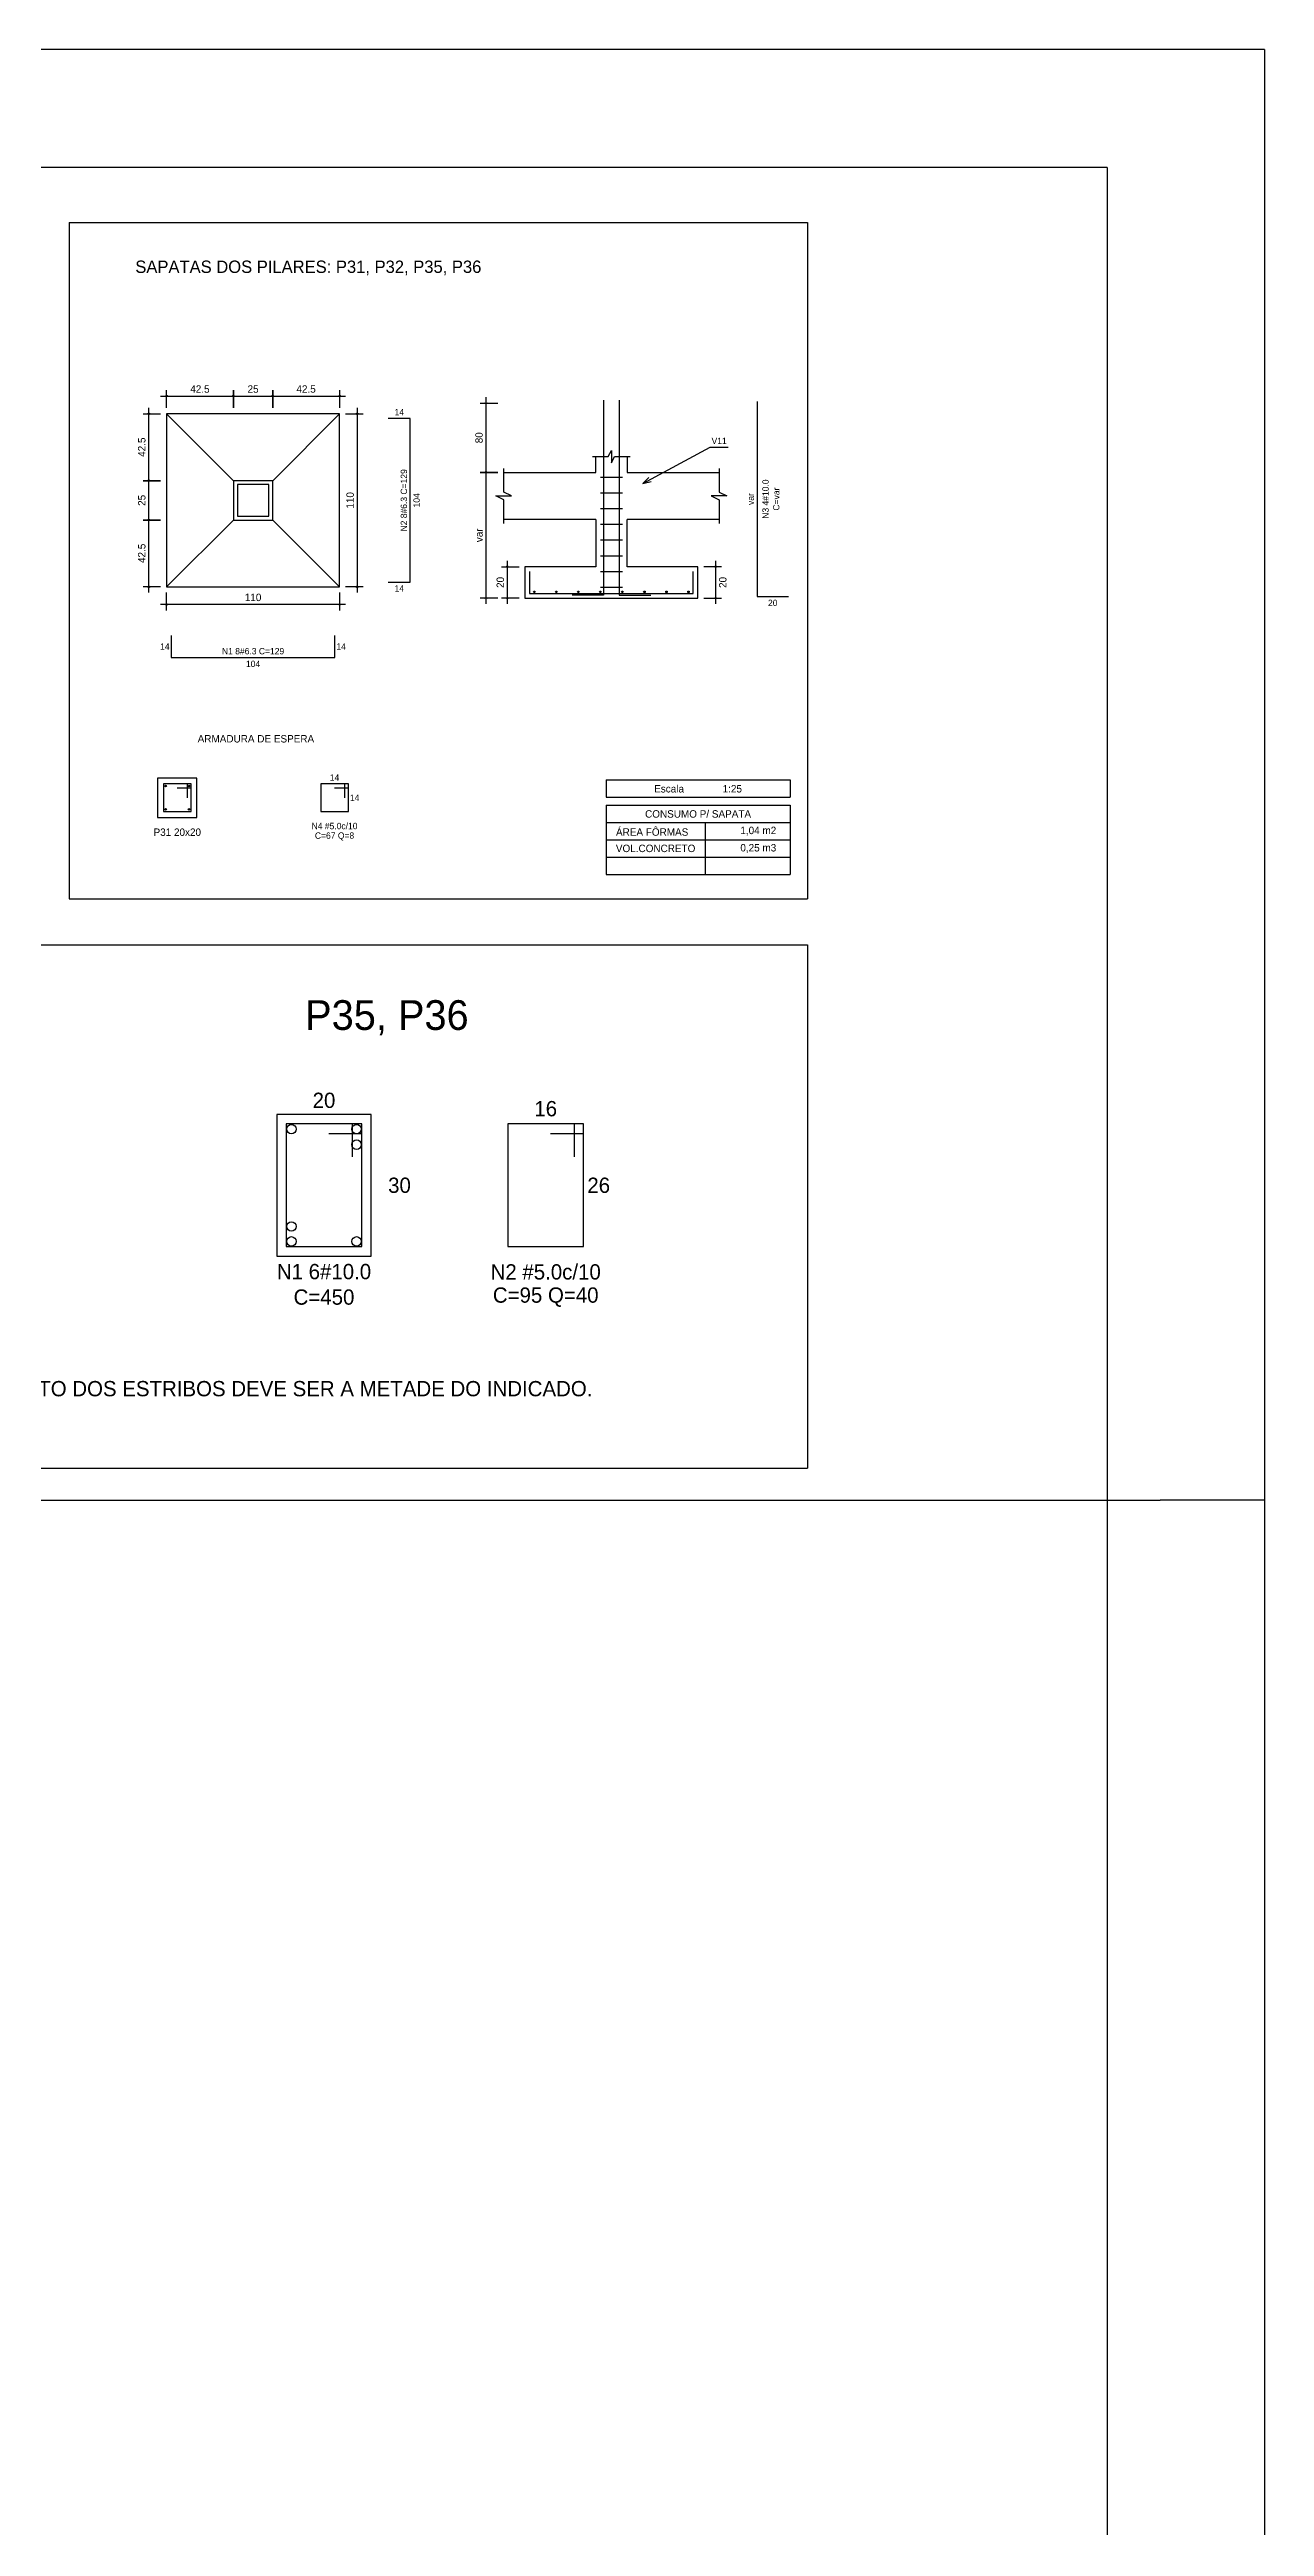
# Model space of a CAD drawing. Extents: x -8959 to 10104, y 7473 to 11928.
# Drawn here: x 9332 to 10104, y 9048 to 10623 of the extents above; entities that cross this region are included whole.
import ezdxf
from ezdxf.enums import TextEntityAlignment as Align

# ---------------------------------------------------------------- set-up
doc = ezdxf.new("R2010")
doc.units = 0
doc.header["$LTSCALE"] = 10
doc.header["$MEASUREMENT"] = 0
doc.linetypes.add('LT0', pattern=[0])
for name, color, linetype in [('COT-L', 1, 'LT0'), ('COT-T', 1, 'LT0'), ('FER-L', 7, 'LT0'), ('FER-T', 2, 'LT0'), ('LJP-T', 8, 'LT0'), ('PIL-L', 2, 'LT0'), ('PIL-T', 4, 'LT0'), ('VIG-L', 7, 'LT0'), ('VIG-T', 8, 'LT0')]:
    doc.layers.add(name, color=color, linetype=linetype)

msp = doc.modelspace()

# ---------------------------------------------------------------- linework, layer by layer
at = {"layer": 'COT-T', "linetype": 'LT0'}
for p, q in [((9394.9, 10370.6), (9394.9, 10395.6)), ((9402.4, 10403.1), (9427.4, 10403.1)), ((9406.2, 10395.6), (9406.2, 10406.8)), ((9427.4, 10403.1), (9452.4, 10403.1)), ((9444.9, 10403.1), (9461.2, 10403.1)), ((9448.7, 10406.8), (9448.7, 10395.6)), ((9448.7, 10395.6), (9448.7, 10406.8)), ((9461.2, 10403.1), (9477.4, 10403.1)), ((9469.9, 10403.1), (9494.9, 10403.1)), ((9473.7, 10406.8), (9473.7, 10395.6)), ((9473.7, 10395.6), (9473.7, 10406.8)), ((9494.9, 10403.1), (9519.9, 10403.1)), ((9516.2, 10406.8), (9516.2, 10395.6)), ((9527.4, 10395.6), (9527.4, 10336.8)), ((9605.6, 10398.6), (9616.9, 10398.6)), ((9609.4, 10376.6), (9609.4, 10402.4)), ((9391.2, 10391.8), (9402.4, 10391.8)), ((9519.9, 10391.8), (9531.2, 10391.8)), ((9394.9, 10345.6), (9394.9, 10370.6)), ((9609.4, 10350.9), (9609.4, 10376.6)), ((9391.2, 10349.3), (9402.4, 10349.3)), ((9402.4, 10349.3), (9391.2, 10349.3)), ((9394.9, 10336.8), (9394.9, 10353.1)), ((9616.9, 10354.6), (9605.6, 10354.6)), ((9605.6, 10354.6), (9616.9, 10354.6)), ((9609.4, 10314.6), (9609.4, 10358.4)), ((9394.9, 10320.6), (9394.9, 10336.8)), ((9527.4, 10336.8), (9527.4, 10278.1)), ((9391.2, 10324.3), (9402.4, 10324.3)), ((9402.4, 10324.3), (9391.2, 10324.3)), ((9394.9, 10303.1), (9394.9, 10328.1)), ((9394.9, 10278.1), (9394.9, 10303.1)), ((9609.4, 10270.9), (9609.4, 10314.6)), ((9619.1, 10294.6), (9630.4, 10294.6)), ((9622.9, 10284.6), (9622.9, 10298.4)), ((9759.1, 10294.6), (9747.9, 10294.6)), ((9755.4, 10284.6), (9755.4, 10298.4)), ((9402.4, 10281.8), (9391.2, 10281.8)), ((9461.2, 10270.6), (9402.4, 10270.6)), ((9406.2, 10266.8), (9406.2, 10278.1)), ((9519.9, 10270.6), (9461.2, 10270.6)), ((9516.2, 10278.1), (9516.2, 10266.8)), ((9531.2, 10281.8), (9519.9, 10281.8)), ((9616.9, 10274.6), (9605.6, 10274.6)), ((9630.4, 10274.6), (9619.1, 10274.6)), ((9622.9, 10270.9), (9622.9, 10284.6)), ((9747.9, 10274.6), (9759.1, 10274.6)), ((9755.4, 10270.9), (9755.4, 10284.6))]:
    msp.add_line(p, q, dxfattribs=at)
at = {"layer": 'COT-T'}
for centre in [(9406.2, 10403.1), (9448.7, 10403.1), (9448.7, 10403.1), (9473.7, 10403.1), (9473.7, 10403.1), (9516.2, 10403.1), (9609.4, 10398.6), (9394.9, 10391.8), (9527.4, 10391.8), (9394.9, 10349.3), (9394.9, 10349.3), (9609.4, 10354.6), (9609.4, 10354.6), (9394.9, 10324.3), (9394.9, 10324.3), (9622.9, 10294.6), (9755.4, 10294.6), (9394.9, 10281.8), (9406.2, 10270.6), (9516.2, 10270.6), (9527.4, 10281.8), (9609.4, 10274.6), (9622.9, 10274.6), (9755.4, 10274.6)]:
    msp.add_circle(centre, 0.5, dxfattribs=at)
at = {"layer": 'FER-T', "linetype": 'LT0'}
for p, q in [((9684.1, 10400.6), (9684.1, 10276.6)), ((9694.1, 10400.6), (9694.1, 10276.6)), ((9781.7, 10399.6), (9781.7, 10275.6)), ((9561.2, 10388.8), (9547.2, 10388.8)), ((9561.2, 10284.8), (9561.2, 10388.8)), ((9682.1, 10351.6), (9696.1, 10351.6)), ((9682.1, 10341.6), (9696.1, 10341.6)), ((9682.1, 10331.6), (9696.1, 10331.6)), ((9682.1, 10321.6), (9696.1, 10321.6)), ((9682.1, 10311.6), (9696.1, 10311.6)), ((9682.1, 10301.6), (9696.1, 10301.6)), ((9547.2, 10284.8), (9561.2, 10284.8)), ((9637.1, 10291.6), (9637.1, 10277.6)), ((9682.1, 10291.6), (9696.1, 10291.6)), ((9741.1, 10277.6), (9741.1, 10291.6)), ((9637.1, 10277.6), (9741.1, 10277.6)), ((9684.1, 10276.6), (9664.1, 10276.6)), ((9682.1, 10281.6), (9696.1, 10281.6)), ((9694.1, 10276.6), (9714.1, 10276.6)), ((9781.7, 10275.6), (9801.7, 10275.6)), ((9409.2, 10250.8), (9409.2, 10236.8)), ((9513.2, 10236.8), (9513.2, 10250.8)), ((9409.2, 10236.8), (9513.2, 10236.8)), ((9421.8, 10156.5), (9404.3, 10156.5)), ((9404.3, 10156.5), (9404.3, 10139)), ((9413, 10154), (9421.8, 10154)), ((9421.8, 10156.5), (9419.3, 10156.5)), ((9419.3, 10156.5), (9419.3, 10147.7)), ((9421.8, 10154), (9421.8, 10156.5)), ((9421.8, 10139), (9421.8, 10156.5)), ((9521.8, 10156.5), (9504.3, 10156.5)), ((9504.3, 10156.5), (9504.3, 10139)), ((9513, 10154), (9521.8, 10154)), ((9521.8, 10156.5), (9519.3, 10156.5)), ((9519.3, 10156.5), (9519.3, 10147.7)), ((9521.8, 10154), (9521.8, 10156.5)), ((9521.8, 10139), (9521.8, 10156.5)), ((9404.3, 10139), (9421.8, 10139)), ((9504.3, 10139), (9521.8, 10139)), ((9530.3, 9940.3), (9482.3, 9940.3)), ((9482.3, 9940.3), (9482.3, 9862.3)), ((9530.3, 9940.3), (9524.3, 9940.3)), ((9524.3, 9940.3), (9524.3, 9919.3)), ((9530.3, 9934.3), (9530.3, 9940.3)), ((9530.3, 9862.3), (9530.3, 9940.3)), ((9671.3, 9940.3), (9623.3, 9940.3)), ((9623.3, 9940.3), (9623.3, 9862.3)), ((9671.3, 9940.3), (9665.3, 9940.3)), ((9665.3, 9940.3), (9665.3, 9919.3)), ((9671.3, 9934.3), (9671.3, 9940.3)), ((9671.3, 9862.3), (9671.3, 9940.3)), ((9509.3, 9934.3), (9530.3, 9934.3)), ((9650.3, 9934.3), (9671.3, 9934.3)), ((9482.3, 9862.3), (9530.3, 9862.3)), ((9623.3, 9862.3), (9671.3, 9862.3))]:
    msp.add_line(p, q, dxfattribs=at)
at = {"layer": 'FER-T'}
for centre in [(9485.6, 9937), (9527, 9937), (9527, 9927.1), (9485.6, 9875.1), (9485.6, 9865.6), (9527, 9865.6)]:
    msp.add_circle(centre, 3, dxfattribs=at)
at = {"layer": 'LJP-T', "linetype": 'LT0'}
for p, q in [((9344.2, 10513.5), (9344.2, 10083.5)), ((9344.2, 10513.5), (9813.7, 10513.5)), ((9813.7, 10513.5), (9813.7, 10083.5)), ((9344.2, 10083.5), (9813.7, 10083.5)), ((8849.7, 10054.2), (9813.7, 10054.2)), ((9813.7, 10054.2), (9813.7, 9721.4)), ((8849.7, 9721.4), (9813.7, 9721.4))]:
    msp.add_line(p, q, dxfattribs=at)
at = {"layer": 'PIL-T', "linetype": 'LT0'}
for p, q in [((9516.2, 10391.8), (9406.2, 10391.8)), ((9406.2, 10391.8), (9406.2, 10281.8)), ((9448.7, 10349.3), (9406.2, 10391.8)), ((9473.7, 10349.3), (9516.2, 10391.8)), ((9516.2, 10281.8), (9516.2, 10391.8)), ((9677.1, 10364.6), (9687.1, 10364.6)), ((9679.1, 10354.6), (9679.1, 10364.6)), ((9687.1, 10364.6), (9689.1, 10368.6)), ((9689.1, 10368.6), (9689.1, 10360.6)), ((9689.1, 10360.6), (9691.1, 10364.6)), ((9691.1, 10364.6), (9701.1, 10364.6)), ((9699.1, 10364.6), (9699.1, 10354.6)), ((9709.1, 10347.6), (9751.9, 10370.7)), ((9751.9, 10370.7), (9763.4, 10370.7)), ((9473.7, 10349.3), (9448.7, 10349.3)), ((9448.7, 10349.3), (9448.7, 10324.3)), ((9473.7, 10324.3), (9473.7, 10349.3)), ((9620.6, 10342.1), (9620.6, 10357.1)), ((9620.6, 10354.6), (9679.1, 10354.6)), ((9699.1, 10354.6), (9757.6, 10354.6)), ((9712.8, 10351.3), (9709.1, 10347.6)), ((9709.1, 10347.6), (9714.3, 10348.7)), ((9757.6, 10357.1), (9757.6, 10342.1)), ((9471.2, 10346.8), (9451.2, 10346.8)), ((9451.2, 10346.8), (9451.2, 10326.8)), ((9471.2, 10326.8), (9471.2, 10346.8)), ((9620.6, 10337.1), (9615.6, 10339.6)), ((9615.6, 10339.6), (9625.6, 10339.6)), ((9625.6, 10339.6), (9620.6, 10342.1)), ((9620.6, 10322.1), (9620.6, 10337.1)), ((9762.6, 10339.6), (9752.6, 10339.6)), ((9752.6, 10339.6), (9757.6, 10337.1)), ((9757.6, 10342.1), (9762.6, 10339.6)), ((9757.6, 10337.1), (9757.6, 10322.1)), ((9448.7, 10324.3), (9406.2, 10281.8)), ((9448.7, 10324.3), (9473.7, 10324.3)), ((9451.2, 10326.8), (9471.2, 10326.8)), ((9473.7, 10324.3), (9516.2, 10281.8)), ((9679.1, 10324.6), (9620.6, 10324.6)), ((9679.1, 10324.6), (9679.1, 10294.6)), ((9757.6, 10324.6), (9699.1, 10324.6)), ((9699.1, 10294.6), (9699.1, 10324.6)), ((9676.6, 10294.6), (9634.1, 10294.6)), ((9634.1, 10294.6), (9634.1, 10274.6)), ((9679.1, 10294.6), (9676.6, 10294.6)), ((9701.6, 10294.6), (9699.1, 10294.6)), ((9744.1, 10294.6), (9701.6, 10294.6)), ((9744.1, 10274.6), (9744.1, 10294.6)), ((9406.2, 10281.8), (9516.2, 10281.8)), ((9634.1, 10274.6), (9744.1, 10274.6)), ((9425.5, 10160.2), (9400.5, 10160.2)), ((9400.5, 10160.2), (9400.5, 10135.2)), ((9425.5, 10135.2), (9425.5, 10160.2)), ((9685.7, 10159), (9802.7, 10159)), ((9685.7, 10159), (9802.7, 10159)), ((9685.7, 10159), (9685.7, 10148)), ((9802.7, 10159), (9802.7, 10148)), ((9685.7, 10148), (9802.7, 10148)), ((9685.7, 10143), (9802.7, 10143)), ((9685.7, 10143), (9685.7, 10098.9)), ((9802.7, 10143), (9802.7, 10098.9)), ((9400.5, 10135.2), (9425.5, 10135.2)), ((9685.7, 10132), (9802.7, 10132)), ((9685.7, 10132), (9802.7, 10132)), ((9748.7, 10132), (9748.7, 10098.9)), ((9685.7, 10121), (9802.7, 10121)), ((9685.7, 10109.9), (9802.7, 10109.9)), ((9685.7, 10098.9), (9802.7, 10098.9)), ((9536.3, 9946.3), (9476.3, 9946.3)), ((9476.3, 9946.3), (9476.3, 9856.3)), ((9536.3, 9946.3), (9476.3, 9946.3)), ((9476.3, 9946.3), (9476.3, 9856.3)), ((9536.3, 9946.3), (9476.3, 9946.3)), ((9476.3, 9946.3), (9476.3, 9856.3)), ((9536.3, 9856.3), (9536.3, 9946.3)), ((9536.3, 9856.3), (9536.3, 9946.3)), ((9536.3, 9856.3), (9536.3, 9946.3)), ((9476.3, 9856.3), (9536.3, 9856.3)), ((9476.3, 9856.3), (9536.3, 9856.3)), ((9476.3, 9856.3), (9536.3, 9856.3))]:
    msp.add_line(p, q, dxfattribs=at)
at = {"layer": 'PIL-T'}
for centre in [(9640.1, 10278.6), (9654.1, 10278.6), (9668.1, 10278.6), (9682.1, 10278.6), (9696.1, 10278.6), (9710.1, 10278.6), (9724.1, 10278.6), (9738.1, 10278.6), (9405.6, 10155.1), (9420.4, 10155.1), (9405.6, 10140.3), (9420.4, 10140.3)]:
    msp.add_circle(centre, 0.5, dxfattribs=at)
at = {"layer": 'VIG-T', "linetype": 'ByBlock'}
for p, q in [((10104.4, 10623.5), (5649.4, 10623.5)), ((10104.4, 10623.5), (10104.4, 7473.5)), ((10004.4, 10548.5), (5836.9, 10548.5)), ((10004.4, 10548.5), (10004.4, 7573.5)), ((8701.7, 9701), (10038, 9701)), ((10104.4, 9701), (10038, 9701))]:
    msp.add_line(p, q, dxfattribs=at)

# ---------------------------------------------------------------- texts
at = {"layer": 'COT-L'}
for s, p in [('20', (9506.3, 9955.3)), ('30', (9554.3, 9901.3))]:
    msp.add_text(s, height=9.72, dxfattribs=at).set_placement(p, align=Align.MIDDLE)
at = {"layer": 'COT-T'}
for s, p in [('42.5', (9427.4, 10407.6)), ('25', (9461.2, 10407.6)), ('42.5', (9494.9, 10407.6)), ('110', (9461.2, 10275.1))]:
    msp.add_text(s, height=4.72, dxfattribs=at).set_placement(p, align=Align.MIDDLE)
for s, p in [('80', (9604.9, 10376.6)), ('42.5', (9390.4, 10370.6)), ('25', (9390.4, 10336.8)), ('110', (9522.9, 10336.8)), ('var', (9604.9, 10314.6)), ('42.5', (9390.4, 10303.1)), ('20', (9618.4, 10284.6)), ('20', (9759.9, 10284.6))]:
    msp.add_text(s, height=4.72, rotation=90, dxfattribs=at).set_placement(p, align=Align.MIDDLE)
at = {"layer": 'FER-L'}
for s, height, p in [('14', 4.05, (9554.2, 10392.9)), ('14', 4.05, (9554.2, 10280.8)), ('N1 8#6.3 C=129', 4.05, (9461.2, 10240.9)), ('14', 4.05, (9517.2, 10243.8)), ('104', 4.05, (9461.2, 10232.8)), ('14', 4.05, (9513, 10160.5)), ('14', 4.05, (9525.8, 10147.7)), ('N4 #5.0c/10', 4.05, (9513, 10129.8)), ('C=67 Q=8', 4.05, (9513, 10123.1)), ('16', 9.72, (9647.3, 9950)), ('26', 9.72, (9681, 9901.3)), ('N1 6#10.0', 9.72, (9506.3, 9846.4)), ('N2 #5.0c/10', 9.72, (9647.3, 9846.4)), ('C=450', 9.72, (9506.3, 9830.2)), ('C=95 Q=40', 9.72, (9647.3, 9830.2))]:
    msp.add_text(s, height=height, dxfattribs=at).set_placement(p, align=Align.MIDDLE)
for s, rotation, p in [('N2 8#6.3 C=129', 90, (9557.1, 10336.8)), ('N3 4#10.0', 90, (9787.1, 10337.6)), ('104', 90, (9565.2, 10336.8)), ('var', 90, (9777.7, 10337.6)), ('C=var', 90, (9793.9, 10337.6)), ('20', 0, (9791.7, 10271.6)), ('14', 0, (9405.1, 10243.8))]:
    msp.add_text(s, height=4.05, rotation=rotation, dxfattribs=at).set_placement(p, align=Align.MIDDLE)
at = {"layer": 'PIL-L'}
msp.add_text('SAPATAS DOS PILARES: P31, P32, P35, P36', height=7.875, dxfattribs=at).set_placement((9386.3, 10481.4))
for s, height, p in [('ARMADURA DE ESPERA', 4.725, (9463, 10185.2)), ('Escala              1:25', 4.725, (9744.2, 10153.5)), ('P31 20x20', 4.72, (9413, 10125.8)), ('ÁREA FÔRMAS', 4.725, (9715, 10126.5)), ('CONSUMO P/ SAPATA', 4.725, (9744.2, 10137.5)), ('1,04 m2', 4.72, (9782.5, 10126.5)), ('VOL.CONCRETO', 4.725, (9717.2, 10115.5)), ('0,25 m3', 4.72, (9782.5, 10115.5)), ('P35, P36', 18.9, (9546.3, 10007.9))]:
    msp.add_text(s, height=height, dxfattribs=at).set_placement(p, align=Align.MIDDLE)
at = {"layer": 'PIL-T'}
msp.add_text('V11', height=4.05, dxfattribs=at).set_placement((9757.6, 10374.6), align=Align.MIDDLE)
at = {"layer": 'VIG-L'}
msp.add_text('NA REGIÃO DE ANCORAGEM INFERIOR O ESPAÇAMENTO DOS ESTRIBOS DEVE SER A METADE DO INDICADO.', height=9.72, dxfattribs=at).set_placement((9327.1, 9771.8), align=Align.MIDDLE)

doc.saveas('drawing.dxf')
